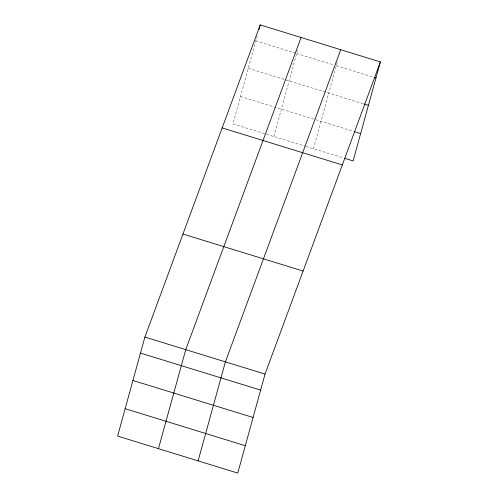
<?xml version="1.0" encoding="UTF-8"?>
<svg xmlns="http://www.w3.org/2000/svg" width="498" height="498" viewBox="0 0 498 498"><rect width="100%" height="100%" fill="white"/><g stroke="black" fill="none" stroke-linecap="round" stroke-linejoin="round"><path stroke-width="0.37" stroke-dasharray="2.49 1.87" d="M257.223 35.825L232.958 123.921L305.386 146.231M273.813 136.508L298.078 48.412M313.46 148.721L337.526 61.354M255.816 40.923L295.93 53.28M296.671 53.51L333.386 64.821M336.324 65.724L374.502 77.489M248.278 68.313L363.291 103.746M240.503 96.531L315.128 119.52M315.863 119.75L353.312 131.285M306.121 146.462L343.564 157.997"/><path stroke-width="0.75" d="M144.887 337.065L117.615 436.086L237.764 473.1L265.042 374.079L380.385 61.914L260.236 24.9L144.887 337.065L265.042 374.079M259.028 29.27L260.236 24.9M158.464 448.673L185.742 349.652L301.085 37.487M198.117 460.887L225.389 361.865L340.738 49.7M380.385 61.914L353.113 160.935L344.299 158.221M374.502 77.489L375.971 77.937M364.026 103.97L368.427 105.327M354.047 131.509L360.658 133.545M222.17 127.911L342.325 164.931M182.953 234.048L303.108 271.061M140.473 353.088L260.628 390.102M132.929 380.478L253.084 417.492M125.16 408.696L245.309 445.71"/></g></svg>
